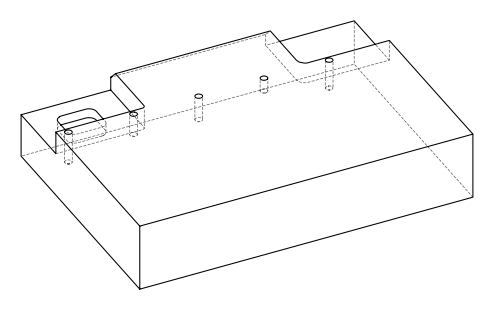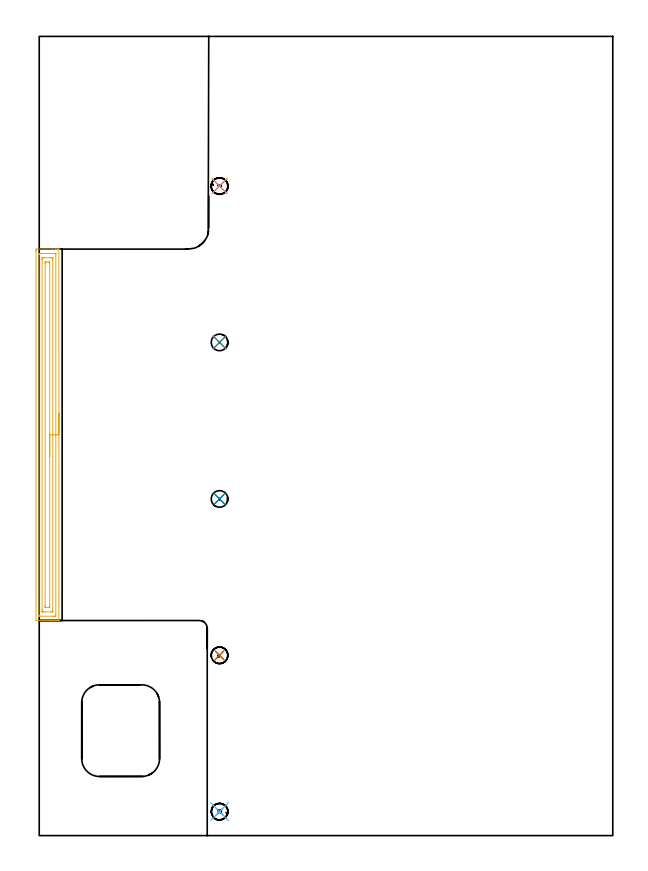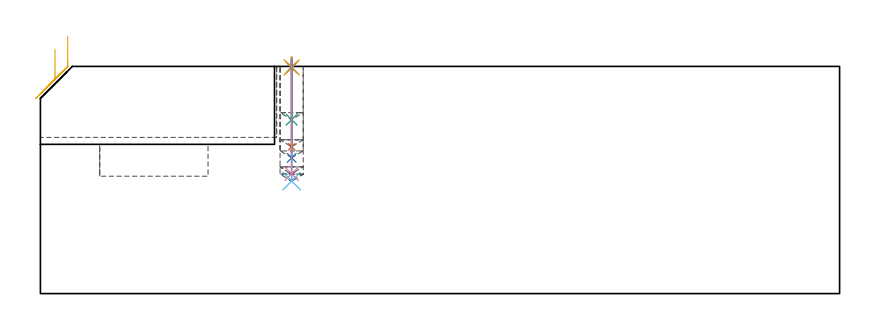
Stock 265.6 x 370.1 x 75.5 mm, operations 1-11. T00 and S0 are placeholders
(PLAN: 14 operations, 4 tool changes, 95 min)
(1 SPOT_DRILL | STEP1POCKET | NXT0321_9005460120000 | 0.03 min | 149 mm3)
(2 SPOT_DRILL_1 | STEP1POCKET_1 | NXT0321_9005460120000 | 0.03 min | 148 mm3)
(3 SPOT_DRILL_2 | STEP1POCKET_2 | NXT0321_9005460120000 | 0.03 min | 7 mm3)
(4 SPOT_DRILL_3 | STEP1POCKET_3 | NXT0321_9005460120000 | 0.03 min | 6 mm3)
(5 SPOT_DRILL_4 | STEP1POCKET_4 | NXT0321_9005460120000 | 0.03 min | 0 mm3)
(6 DRILL_BLIND_HOLE_INTO_CENTER | STEP1POCKET | UGT0301_196 | 0.16 min | 1691 mm3)
(7 DRILL_BLIND_HOLE_INTO_CENTER_1 | STEP1POCKET_1 | UGT0301_196 | 0.12 min | 1163 mm3)
(8 DRILL_BLIND_HOLE_INTO_CENTER_2 | STEP1POCKET_2 | UGT0301_196 | 0.13 min | 1335 mm3)
(9 DRILL_BLIND_HOLE_INTO_CENTER_3 | STEP1POCKET_3 | UGT0301_196 | 0.08 min | 746 mm3)
(10 DRILL_BLIND_HOLE_INTO_CENTER_4 | STEP1POCKET_4 | UGT0301_196 | 0.15 min | 1580 mm3)
(11 AREA_MILL | FG_CHAMFER_SURFACE | UGT0205_001 | 5.75 min | 10351 mm3)
(12 MILL_CORNER_NOTCH_RECTANGULAR | CORNER_NOTCH_RECTANGULAR | NXT0201_008 | Follow Part, ap 1.5, ae 75% | 77.06 min | 200288 mm3)
(13 MILL_CORNER_NOTCH_RECTANGULAR_1 | CORNER_NOTCH_RECTANGULAR_1 | UGT0201_008 | Follow Part, ap 4, ae 75% | 10.33 min | 181681 mm3)
(14 MILL_RECTANGULAR_POCKET | POCKET_RECTANGULAR_STRAIGHT | UGT0201_008 | Follow Part, ap 4, ae 75% | 1.1 min | 15577 mm3)
(TOOL NXT0321_9005460120000 | NC Spot Drill, 142deg, 12mm, Carbide, Uncoated | D12 PA142 FL30 Z2)
(TOOL UGT0301_196 | Twist Drill 7.7 mm | D7.7 PA118 FL73 Z2)
(TOOL UGT0205_001 | Chamfer Mill 20 x 3 x 45 deg. | D20 FL50 Z2)
(TOOL NXT0201_008 | ENDMILL 6mm [2P460-0600-NA 1630] | D6 FL26 Z6)
(TOOL UGT0201_008 | End Mill 16 mm | D16 FL32 Z4)
(OP 1 SPOT_DRILL)
G17 G21 G94 G90
T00 M6
G54
G17 G0 G90 X83.5 Y11.1 S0 M3
G43 Z85.5 H0
G94 G81 G98 Z75.169 F250. R78.5
G80
M5
M2
(OP 2 SPOT_DRILL_1)
G17 G21 G94 G90
T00 M6
G54
G17 G0 G90 X83.5 Y83.5 S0 M3
G43 Z85.5 H0
G94 G81 G98 Z75.169 F250. R78.5
G80
M5
M2
(OP 3 SPOT_DRILL_2)
G17 G21 G94 G90
T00 M6
G54
G17 G0 G90 X83.5 Y155.9 S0 M3
G43 Z85.5 H0
G94 G81 G98 Z75.169 F250. R78.5
G80
M5
M2
(OP 4 SPOT_DRILL_3)
G17 G21 G94 G90
T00 M6
G54
G17 G0 G90 X83.5 Y228.4 S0 M3
G43 Z85.5 H0
G94 G81 G98 Z75.169 F250. R78.5
G80
M5
M2
(OP 5 SPOT_DRILL_4)
G17 G21 G94 G90
T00 M6
G54
G17 G0 G90 X83.5 Y300.8 S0 M3
G43 Z85.5 H0
G94 G81 G98 Z75.169 F250. R78.5
G80
M5
M2
(OP 6 DRILL_BLIND_HOLE_INTO_CENTER)
G17 G21 G94 G90
T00 M6
G54
G17 G0 G90 X83.5 Y11.1 S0 M3
G43 Z85.5 H0
G94 G81 G98 Z37.4 F250. R77.5
G80
M5
M2
(OP 7 DRILL_BLIND_HOLE_INTO_CENTER_1)
G17 G21 G94 G90
T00 M6
G54
G17 G0 G90 X83.5 Y83.5 S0 M3
G43 Z85.5 H0
G94 G81 G98 Z48.8 F250. R77.5
G80
M5
M2
(OP 8 DRILL_BLIND_HOLE_INTO_CENTER_2)
G17 G21 G94 G90
T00 M6
G54
G17 G0 G90 X83.5 Y155.9 S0 M3
G43 Z85.5 H0
G94 G81 G98 Z45.1 F250. R77.5
G80
M5
M2
(OP 9 DRILL_BLIND_HOLE_INTO_CENTER_3)
G17 G21 G94 G90
T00 M6
G54
G17 G0 G90 X83.5 Y228.4 S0 M3
G43 Z85.5 H0
G94 G81 G98 Z57.8 F250. R77.5
G80
M5
M2
(OP 10 DRILL_BLIND_HOLE_INTO_CENTER_4)
G17 G21 G94 G90
T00 M6
G54
G17 G0 G90 X83.5 Y300.8 S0 M3
G43 Z85.5 H0
G94 G81 G98 Z39.8 F250. R77.5
G80
M5
M2
(OP 11 AREA_MILL)
G17 G21 G94 G90
T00 M6
G54
G17 G0 G90 X9.1 Y195.6 S1061 M3
G43 Z85.5 H0
G94 G1 Y195.562 Z84.628 F250.
Y195.448 Z83.763
Y195.259 Z82.912
Y194.997 Z82.08
Y194.663 Z81.274
Y194.26 Z80.5
Y193.792 Z79.764
Y193.26 Z79.072
Y192.671 Z78.429
Y192.028 Z77.839
Y191.336 Z77.308
Y190.6 Z76.84
Y189.826 Z76.437
Y189.02 Z76.103
Y188.188 Z75.841
Y187.337 Z75.652
Y186.472 Z75.538
Y185.6 Z75.5
Y99.78
X9.097 Y99.607 Z75.488
X9.096 Y99.606 Z75.486
X8.737 Y99.6 Z75.136
X8.475 Z74.875
X7.767 Z74.162
X6.531 Z72.928
X6.004 Z72.398
X5.386 Z71.781
X-1.313 Y99.601 Z65.085
X-1.492 Y99.61 Z64.906
X-1.499 Y99.79 Z64.899
X-1.5 Y270.538 Z64.9
X-1.499 Y270.973 Z64.901
X-1.495 Y271.427 Z64.903
X-1.492 Y271.59 Z64.906
X-1.048 Y271.6 Z65.349
X6.004 Z72.398
X7.413 Z73.809
X7.767 Z74.162
X8.475 Z74.875
X8.737 Z75.137
X9.096 Y271.594 Z75.486
X9.097 Y271.593 Z75.488
X9.1 Y271.42 Z75.5
Y185.6
X7.686 Z74.086
X7.685 Y102.097 Z74.085
X7.684 Y102.015 Z74.084
X7.679 Y101.618 Z74.079
X7.289 Y101.605 Z73.689
X6.885 Y101.602 Z73.285
X6.412 Y101.6 Z72.812
X0.015 Y101.601 Z66.415
X-0.018 Y101.602 Z66.382
X-0.052 Y101.605 Z66.348
X-0.076 Y101.609 Z66.324
X-0.079 Y101.635 Z66.321
X-0.085 Y101.931 Z66.315
Y102.015
Y269.103
X-0.084 Y269.186 Z66.316
X-0.079 Y269.582 Z66.321
X0.311 Y269.595 Z66.711
X0.715 Y269.598 Z67.115
X1.188 Y269.6 Z67.588
X7.585 Y269.599 Z73.985
X7.618 Y269.598 Z74.018
X7.652 Y269.595 Z74.052
X7.676 Y269.591 Z74.076
X7.679 Y269.565 Z74.079
X7.685 Y269.269 Z74.085
Y269.186
X7.686 Y185.6 Z74.086
X6.271 Z72.671
Y104.425
X6.268 Y103.802 Z72.668
X6.265 Y103.667 Z72.665
X6.263 Y103.61 Z72.663
X6.199 Y103.604 Z72.599
X6.004 Y103.602 Z72.404
X5.322 Y103.6 Z71.722
X2.677 Z69.077
X1.796 Z68.196
X1.596 Y103.603 Z67.996
X1.397 Y103.607 Z67.797
X1.345 Y103.61 Z67.745
X1.335 Y103.642 Z67.735
X1.332 Y103.712 Z67.732
X1.33 Y103.802 Z67.73
X1.329 Y104.074 Z67.729
Y104.696
Y266.775
X1.332 Y267.398 Z67.732
X1.334 Y267.533 Z67.734
X1.337 Y267.59 Z67.737
X1.401 Y267.596 Z67.801
X1.596 Y267.598 Z67.996
X2.278 Y267.6 Z68.678
X4.923 Z71.323
X5.805 Z72.205
X6.004 Y267.597 Z72.404
X6.203 Y267.593 Z72.603
X6.255 Y267.59 Z72.655
X6.265 Y267.558 Z72.665
X6.268 Y267.488 Z72.668
X6.27 Y267.398 Z72.67
X6.271 Y267.126 Z72.671
Y266.504
Y185.6
X4.857 Z71.257
Y106.484
X4.855 Y105.861 Z71.255
X4.852 Y105.651 Z71.252
X4.851 Y105.62 Z71.251
X4.838 Y105.61 Z71.238
X4.786 Y105.606 Z71.186
X4.677 Y105.603 Z71.077
X4.241 Y105.6 Z70.641
X3.359 Z69.759
X2.922 Y105.602 Z69.322
X2.816 Y105.605 Z69.216
X2.764 Y105.61 Z69.164
X2.749 Y105.615 Z69.149
X2.748 Y105.632 Z69.148
X2.745 Y105.738 Z69.145
X2.743 Y106.215 Z69.143
Y106.484
Y264.716
X2.745 Y265.339 Z69.145
X2.748 Y265.549 Z69.148
X2.749 Y265.58 Z69.149
X2.762 Y265.59 Z69.162
X2.814 Y265.594 Z69.214
X2.923 Y265.597 Z69.323
X3.359 Y265.6 Z69.759
X4.241 Z70.641
X4.678 Y265.598 Z71.078
X4.784 Y265.595 Z71.184
X4.836 Y265.59 Z71.236
X4.851 Y265.585 Z71.251
X4.852 Y265.568 Z71.252
X4.855 Y265.462 Z71.255
X4.857 Y264.985 Z71.257
Y264.716
Y185.6
Y184.728 Z71.295
Y183.864 Z71.409
Y183.012 Z71.598
Y182.18 Z71.86
Y181.374 Z72.194
Y180.6 Z72.597
Y179.864 Z73.066
Y179.172 Z73.597
Y178.529 Z74.186
Y177.94 Z74.829
Y177.409 Z75.521
Y176.94 Z76.257
Y176.537 Z77.031
Y176.203 Z77.837
Y175.941 Z78.669
Y175.752 Z79.521
Y175.638 Z80.386
Y175.6 Z81.257
G0 Z85.5
M5
M2
